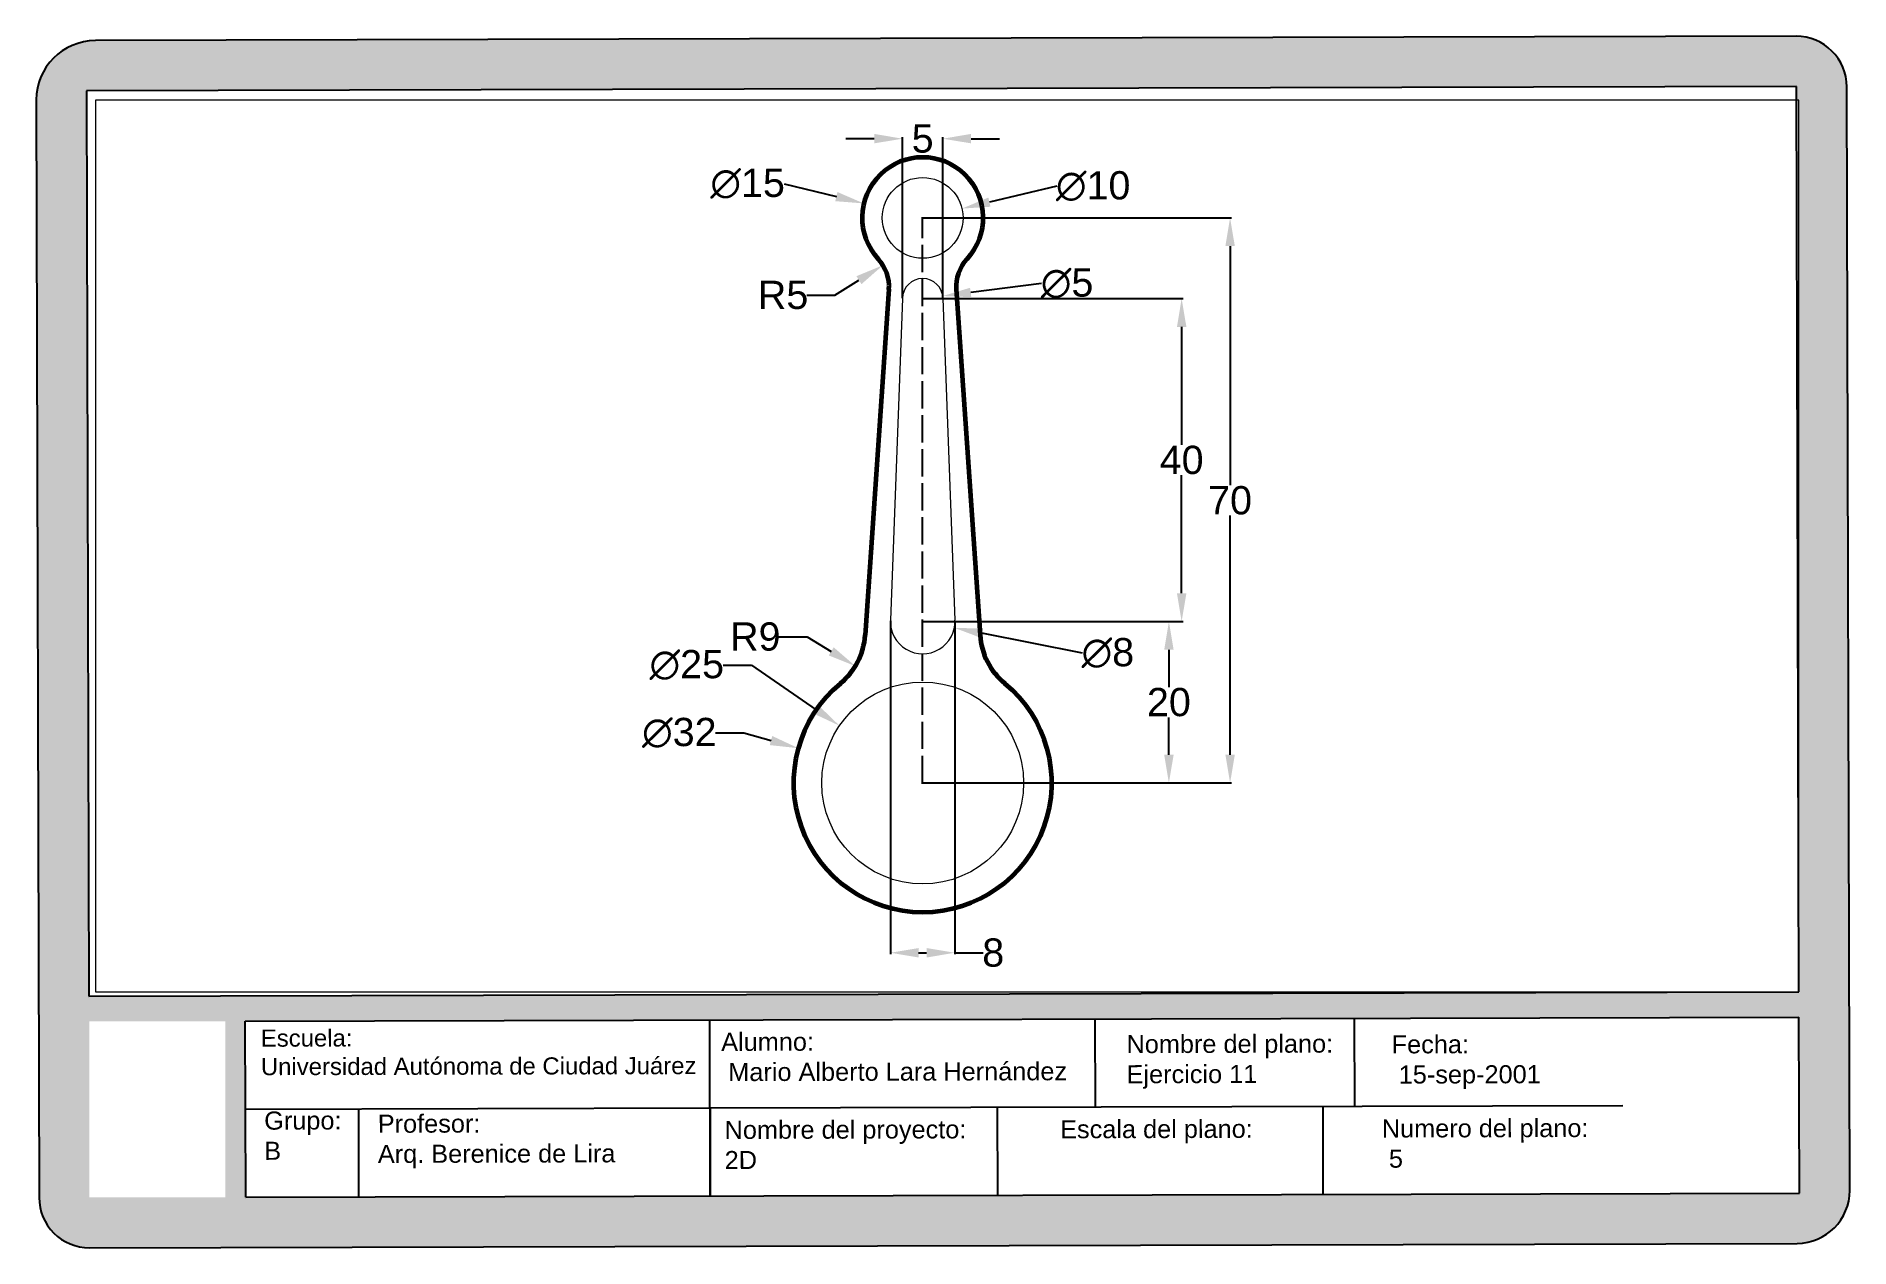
# Paper-space layout 'Layout1' of a CAD drawing. Header units: inches. Extents: x -13 to 411, y -2 to 281.
# The model-space entities are those that its viewports show. They can reach past a viewport. Long polylines and large blocks are cut down to what shows.
import ezdxf

# ---------------------------------------------------------------- set-up
doc = ezdxf.new("R2010")
doc.units = ezdxf.units.IN
doc.header["$MEASUREMENT"] = 0
doc.linetypes.add('ACAD_ISO02W100', pattern=[15, 12, -3])
doc.layers.add('Layer2', color=80, linetype='Continuous', lineweight=20)
doc.layers.add('Layer3', color=170, linetype='Continuous', lineweight=60)
doc.layers.add('Layer4', color=8, linetype='ACAD_ISO02W100')
doc.styles.get("Standard").update_dxf_attribs({"font": 'arial.ttf'})
doc.dimstyles.get("Standard").update_dxf_attribs({"dimtxt": 3.5, "dimasz": 3.5, "dimexe": 0.18, "dimexo": 0.0625, "dimgap": 0.09, "dimtad": 0, "dimtih": 1, "dimtoh": 1, "dimdec": 0, "dimzin": 0, "dimdsep": 46, "dimtxsty": 'Standard', "dimcen": 0.09, "dimadec": 0, "dimazin": 0, "dimtfac": 1, "dimtdec": 0, "dimtofl": 0, "dimtmove": 0, "dimatfit": 3, "dimfxl": 1, "dimtolj": 1, "dimtzin": 0, "dimarcsym": 0})

# ---------------------------------------------------------------- blocks, each defined once
blk = doc.blocks.new('*D4')
at = {"color": 0, "lineweight": -2, "transparency": 16777216}
for p, q in [((107.86, 34.86), (111.36, 34.86)), ((111.36, 34.86), (119.38, 29.33)), ((132.47, 20.25), (132.65, 20.25)), ((132.56, 20.16), (132.56, 20.34))]:
    blk.add_line(p, q, dxfattribs=at)
at = {"color": 0, "transparency": 16777216}
blk.add_solid([(119.71, 29.81), (119.05, 28.85), (122.26, 27.34)], dxfattribs=at)
at = {"layer": 'Defpoints', "color": 0, "transparency": 16777216}
for p in [(122.26, 27.34), (142.85, 13.15)]:
    blk.add_point(p, dxfattribs=at)
at = {"color": 0, "transparency": 16777216, "insert": (103.34, 34.86), "char_height": 3.5, "attachment_point": 5}
blk.add_mtext('\\A1;∅25', dxfattribs=at)
blk = doc.blocks.new('*D5')
at = {"color": 0, "lineweight": -2, "transparency": 16777216}
for p, q in [((106.91, 26.45), (110.41, 26.45)), ((110.41, 26.45), (113.78, 25.51)), ((132.47, 20.25), (132.65, 20.25)), ((132.56, 20.16), (132.56, 20.34))]:
    blk.add_line(p, q, dxfattribs=at)
at = {"color": 0, "transparency": 16777216}
blk.add_solid([(113.93, 26.07), (113.62, 24.94), (117.15, 24.56)], dxfattribs=at)
at = {"layer": 'Defpoints', "color": 0, "transparency": 16777216}
for p in [(117.15, 24.56), (147.96, 15.94)]:
    blk.add_point(p, dxfattribs=at)
at = {"color": 0, "transparency": 16777216, "insert": (102.42, 26.45), "char_height": 3.5, "attachment_point": 5}
blk.add_mtext('\\A1;∅32', dxfattribs=at)
blk = doc.blocks.new('*D6')
at = {"color": 0, "lineweight": -2, "transparency": 16777216}
for p, q in [((126.56, 100.06), (123.06, 100.06)), ((130.06, 80.31), (130.06, 100.24)), ((135.06, 80.31), (135.06, 100.24)), ((138.56, 100.06), (142.06, 100.06))]:
    blk.add_line(p, q, dxfattribs=at)
at = {"color": 0, "transparency": 16777216}
for points in [[(126.56, 100.65), (126.56, 99.48), (130.06, 100.06)], [(138.56, 100.65), (138.56, 99.48), (135.06, 100.06)]]:
    blk.add_solid(points, dxfattribs=at)
at = {"layer": 'Defpoints', "color": 0, "transparency": 16777216}
for p in [(135.06, 100.06), (130.06, 80.25), (135.06, 80.25)]:
    blk.add_point(p, dxfattribs=at)
at = {"color": 0, "transparency": 16777216, "insert": (132.56, 100.06), "char_height": 3.5, "attachment_point": 5}
blk.add_mtext('\\A1;5', dxfattribs=at)
blk = doc.blocks.new('*D7')
at = {"color": 0, "lineweight": -2, "transparency": 16777216}
for p, q in [((128.56, 40.34), (128.56, -0.96)), ((136.55, 40.34), (136.55, -0.96)), ((132.06, -0.78), (133.05, -0.78)), ((136.55, -0.78), (140.05, -0.78))]:
    blk.add_line(p, q, dxfattribs=at)
at = {"color": 0, "transparency": 16777216}
for points in [[(132.06, -0.2), (132.06, -1.37), (128.56, -0.78)], [(133.05, -0.2), (133.05, -1.37), (136.55, -0.78)]]:
    blk.add_solid(points, dxfattribs=at)
at = {"layer": 'Defpoints', "color": 0, "transparency": 16777216}
for p in [(128.56, 40.4), (136.55, 40.4), (136.55, -0.78)]:
    blk.add_point(p, dxfattribs=at)
at = {"color": 0, "transparency": 16777216, "insert": (141.3, -0.78), "char_height": 3.5, "attachment_point": 5}
blk.add_mtext('\\A1;8', dxfattribs=at)
blk = doc.blocks.new('*D8')
at = {"color": 0, "lineweight": -2, "transparency": 16777216}
for p, q in [((114.74, 38.37), (118.24, 38.37)), ((118.24, 38.37), (121.23, 36.55))]:
    blk.add_line(p, q, dxfattribs=at)
at = {"color": 0, "transparency": 16777216}
blk.add_solid([(121.54, 37.05), (120.93, 36.05), (124.23, 34.73)], dxfattribs=at)
at = {"layer": 'Defpoints', "color": 0, "transparency": 16777216}
for p in [(116.96, 39.14), (124.23, 34.73)]:
    blk.add_point(p, dxfattribs=at)
at = {"color": 0, "transparency": 16777216, "insert": (111.83, 38.37), "char_height": 3.5, "attachment_point": 5}
blk.add_mtext('\\A1;R9', dxfattribs=at)
blk = doc.blocks.new('*D9')
at = {"color": 0, "lineweight": -2, "transparency": 16777216}
for p, q in [((121.7, 80.69), (124.67, 82.53)), ((118.2, 80.69), (121.7, 80.69))]:
    blk.add_line(p, q, dxfattribs=at)
at = {"color": 0, "transparency": 16777216}
blk.add_solid([(124.36, 83.03), (124.98, 82.04), (127.64, 84.38)], dxfattribs=at)
at = {"layer": 'Defpoints', "color": 0, "transparency": 16777216}
for p in [(127.64, 84.38), (123.4, 81.74)]:
    blk.add_point(p, dxfattribs=at)
at = {"color": 0, "transparency": 16777216, "insert": (115.27, 80.69), "char_height": 3.5, "attachment_point": 5}
blk.add_mtext('\\A1;R5', dxfattribs=at)
blk = doc.blocks.new('*D10')
at = {"color": 0, "lineweight": -2, "transparency": 16777216}
for p, q in [((115.39, 94.48), (121.88, 92.88)), ((132.47, 90.25), (132.65, 90.25)), ((132.56, 90.16), (132.56, 90.34))]:
    blk.add_line(p, q, dxfattribs=at)
at = {"color": 0, "transparency": 16777216}
blk.add_solid([(122.01, 93.45), (121.74, 92.32), (125.27, 92.04)], dxfattribs=at)
at = {"layer": 'Defpoints', "color": 0, "transparency": 16777216}
for p in [(125.27, 92.04), (139.84, 88.45)]:
    blk.add_point(p, dxfattribs=at)
at = {"color": 0, "transparency": 16777216, "insert": (110.88, 94.48), "char_height": 3.5, "attachment_point": 5}
blk.add_mtext('\\A1;∅15', dxfattribs=at)
blk = doc.blocks.new('*D11')
at = {"color": 0, "lineweight": -2, "transparency": 16777216}
for p, q in [((149.18, 94.17), (140.83, 92.2)), ((132.47, 90.25), (132.65, 90.25)), ((132.56, 90.16), (132.56, 90.34))]:
    blk.add_line(p, q, dxfattribs=at)
at = {"color": 0, "transparency": 16777216}
blk.add_solid([(140.7, 92.77), (140.96, 91.63), (137.42, 91.4)], dxfattribs=at)
at = {"layer": 'Defpoints', "color": 0, "transparency": 16777216}
for p in [(137.42, 91.4), (127.69, 89.1)]:
    blk.add_point(p, dxfattribs=at)
at = {"color": 0, "transparency": 16777216, "insert": (153.68, 94.17), "char_height": 3.5, "attachment_point": 5}
blk.add_mtext('\\A1;∅10', dxfattribs=at)
blk = doc.blocks.new('*D12')
at = {"color": 0, "lineweight": -2, "transparency": 16777216}
for p, q in [((147.3, 82.13), (138.51, 81.01)), ((132.47, 80.25), (132.65, 80.25)), ((132.56, 80.16), (132.56, 80.34))]:
    blk.add_line(p, q, dxfattribs=at)
at = {"color": 0, "transparency": 16777216}
blk.add_solid([(138.43, 81.59), (138.58, 80.43), (135.04, 80.57)], dxfattribs=at)
at = {"layer": 'Defpoints', "color": 0, "transparency": 16777216}
for p in [(130.08, 79.93), (135.04, 80.57)]:
    blk.add_point(p, dxfattribs=at)
at = {"color": 0, "transparency": 16777216, "insert": (150.45, 82.13), "char_height": 3.5, "attachment_point": 5}
blk.add_mtext('\\A1;∅5', dxfattribs=at)
blk = doc.blocks.new('*D13')
at = {"color": 0, "lineweight": -2, "transparency": 16777216}
for p, q in [((132.47, 40.25), (132.65, 40.25)), ((132.56, 40.16), (132.56, 40.34)), ((152.35, 36.34), (139.91, 38.8))]:
    blk.add_line(p, q, dxfattribs=at)
at = {"color": 0, "transparency": 16777216}
blk.add_solid([(140.03, 39.37), (139.8, 38.22), (136.48, 39.47)], dxfattribs=at)
at = {"layer": 'Defpoints', "color": 0, "transparency": 16777216}
for p in [(128.63, 41.02), (136.48, 39.47)]:
    blk.add_point(p, dxfattribs=at)
at = {"color": 0, "transparency": 16777216, "insert": (155.5, 36.34), "char_height": 3.5, "attachment_point": 5}
blk.add_mtext('\\A1;∅8', dxfattribs=at)
blk = doc.blocks.new('*D14')
at = {"color": 0, "lineweight": -2, "transparency": 16777216}
for p, q in [((132.62, 90.25), (170.82, 90.25)), ((170.64, 86.75), (170.64, 57.13)), ((170.64, 23.75), (170.64, 53.37)), ((132.62, 20.25), (170.82, 20.25))]:
    blk.add_line(p, q, dxfattribs=at)
at = {"color": 0, "transparency": 16777216}
for points in [[(170.06, 86.75), (171.23, 86.75), (170.64, 90.25)], [(170.06, 23.75), (171.23, 23.75), (170.64, 20.25)]]:
    blk.add_solid(points, dxfattribs=at)
at = {"layer": 'Defpoints', "color": 0, "transparency": 16777216}
for p in [(132.56, 90.25), (132.56, 20.25), (170.64, 20.25)]:
    blk.add_point(p, dxfattribs=at)
at = {"color": 0, "transparency": 16777216, "insert": (170.64, 55.25), "char_height": 3.5, "attachment_point": 5}
blk.add_mtext('\\A1;70', dxfattribs=at)
blk = doc.blocks.new('*D15')
at = {"color": 0, "lineweight": -2, "transparency": 16777216}
for p, q in [((132.62, 40.25), (163.24, 40.25)), ((163.06, 36.75), (163.06, 32.13)), ((163.06, 23.75), (163.06, 28.37)), ((132.62, 20.25), (163.24, 20.25))]:
    blk.add_line(p, q, dxfattribs=at)
at = {"color": 0, "transparency": 16777216}
for points in [[(162.48, 36.75), (163.65, 36.75), (163.06, 40.25)], [(162.48, 23.75), (163.65, 23.75), (163.06, 20.25)]]:
    blk.add_solid(points, dxfattribs=at)
at = {"layer": 'Defpoints', "color": 0, "transparency": 16777216}
for p in [(132.56, 40.25), (163.06, 40.25), (132.56, 20.25)]:
    blk.add_point(p, dxfattribs=at)
at = {"color": 0, "transparency": 16777216, "insert": (163.06, 30.25), "char_height": 3.5, "attachment_point": 5}
blk.add_mtext('\\A1;20', dxfattribs=at)
blk = doc.blocks.new('*D16')
at = {"color": 0, "lineweight": -2, "transparency": 16777216}
for p, q in [((132.62, 80.25), (164.82, 80.25)), ((164.64, 76.75), (164.64, 62.13)), ((164.64, 43.75), (164.64, 58.37)), ((132.62, 40.25), (164.82, 40.25))]:
    blk.add_line(p, q, dxfattribs=at)
at = {"color": 0, "transparency": 16777216}
for points in [[(164.06, 76.75), (165.23, 76.75), (164.64, 80.25)], [(164.06, 43.75), (165.23, 43.75), (164.64, 40.25)]]:
    blk.add_solid(points, dxfattribs=at)
at = {"layer": 'Defpoints', "color": 0, "transparency": 16777216}
for p in [(132.56, 80.25), (164.64, 80.25), (132.56, 40.25)]:
    blk.add_point(p, dxfattribs=at)
at = {"color": 0, "transparency": 16777216, "insert": (164.64, 60.25), "char_height": 3.5, "attachment_point": 5}
blk.add_mtext('\\A1;40', dxfattribs=at)

msp = doc.modelspace()

# ---------------------------------------------------------------- linework, layer by layer
at = {"layer": 'Layer2'}
for p, q in [((130.06, 80.25), (128.56, 40.4)), ((135.06, 80.25), (136.55, 40.4))]:
    msp.add_line(p, q, dxfattribs=at)
for centre, radius in [((132.56, 90.25), 5), ((132.56, 20.25), 12.5)]:
    msp.add_circle(centre, radius, dxfattribs=at)
for centre, radius, start, end in [((132.56, 80.25), 2.5, 0, 180), ((132.56, 40.25), 4, 177.8484, 2.1516)]:
    msp.add_arc(centre, radius, start, end, dxfattribs=at)
at = {"layer": 'Layer3'}
for p, q in [((128.38, 81.4), (125.44, 38.56)), ((136.73, 81.4), (139.67, 38.56))]:
    msp.add_line(p, q, dxfattribs=at)
for centre, radius, start, end in [((132.56, 90.25), 7.5, 317.1157, 222.8843), ((123.4, 81.74), 5, 356.0671, 42.8843), ((141.71, 81.74), 5, 137.1157, 183.9329), ((116.96, 39.14), 8.5, 309.5368, 356.0671), ((148.15, 39.14), 8.5, 183.9329, 230.4632), ((132.56, 20.25), 16, 129.5368, 50.4632)]:
    msp.add_arc(centre, radius, start, end, dxfattribs=at)
at = {"layer": 'Layer4'}
msp.add_line((132.56, 20.25), (132.56, 90.25), dxfattribs=at)

# ---------------------------------------------------------------- dimensions: what is measured, and where the dimension line sits
for p1, p2, distance, picture, middle in [((130.06, 80.25), (135.06, 80.25), 19.81, '*D6', (132.56, 100.06)), ((128.56, 40.4), (136.55, 40.4), -41.18, '*D7', (141.3, -0.78))]:
    dim = msp.add_aligned_dim(p1=p1, p2=p2, distance=distance, dimstyle='Standard')
    dim.commit()
    dim.dimension.update_dxf_attribs({"geometry": picture, "text_midpoint": middle})
for p1, p2, picture, middle in [((139.84, 88.45), (125.27, 92.04), '*D10', (115.39, 94.48)), ((127.69, 89.1), (137.42, 91.4), '*D11', (149.18, 94.17)), ((130.08, 79.93), (135.04, 80.57), '*D12', (147.3, 82.13)), ((128.63, 41.02), (136.48, 39.47), '*D13', (152.35, 36.34)), ((142.85, 13.15), (122.26, 27.34), '*D4', (103.34, 34.86))]:
    dim = msp.add_diameter_dim_2p(p1=p1, p2=p2, dimstyle='Standard')
    dim.commit()
    dim.dimension.update_dxf_attribs({"geometry": picture, "text_midpoint": middle, "dimtype": 163})
for base, p1, p2, picture, middle in [((170.64, 20.25), (132.56, 90.25), (132.56, 20.25), '*D14', (170.64, 55.25)), ((164.64, 80.25), (132.56, 40.25), (132.56, 80.25), '*D16', (164.64, 60.25)), ((163.06, 40.25), (132.56, 20.25), (132.56, 40.25), '*D15', (163.06, 30.25))]:
    dim = msp.add_linear_dim(base=base, p1=p1, p2=p2, angle=90, dimstyle='Standard')
    dim.commit()
    dim.dimension.update_dxf_attribs({"geometry": picture, "text_midpoint": middle})
for center, mpoint, picture, middle in [((123.4, 81.74), (127.64, 84.38), '*D9', (115.27, 80.69)), ((116.9592102, 39.1438124), (124.2257661, 34.7339184), '*D8', (111.8259979, 38.3655958))]:
    dim = msp.add_radius_dim(center=center, mpoint=mpoint, dimstyle='Standard')
    dim.commit()
    dim.dimension.update_dxf_attribs({"geometry": picture, "text_midpoint": middle, "dimtype": 164})
dim = msp.add_diameter_dim_2p(p1=(147.96, 15.94), p2=(117.15, 24.56), dimstyle='Standard')
dim.commit()
dim.dimension.update_dxf_attribs({"geometry": '*D5', "text_midpoint": (102.42, 26.45)})

psp = doc.layouts.get("Layout1")

# ---------------------------------------------------------------- hatches: boundary and pattern name
at = {"true_color": 0x000000}
h = psp.add_hatch(dxfattribs=at)
h.set_pattern_fill('AR-CONC', color=18, scale=2.114572, angle=0.1471)
h.set_pattern_definition([(50.1471, (-522.183, -39.289), (15.17034, -1.28799), [1.58593, -17.44522]), (355.1471, (-522.183, -39.289), (-2.97483, 15.89806), [1.26874, -13.95618]), (100.5986, (-520.918, -39.396), (12.19551, 14.61007), [1.34783, -14.82616]), (46.3313, (-522.194, -35.06), (22.5765, -3.44207), [2.3789, -26.16783]), (96.7828, (-520.312, -35.346), (19.71115, 20.6491), [2.02175, -22.23925]), (351.3313, (-522.194, -35.06), (19.71115, 20.6491), [1.9031, -20.93427]), (21.1471, (-520.076, -36.111), (12.64385, -8.48123), [1.58593, -17.44522]), (326.1471, (-520.076, -36.111), (5.1057, 15.34698), [1.26874, -13.95618]), (71.5986, (-519.023, -36.818), (17.74954, 6.86575), [1.34783, -14.82616]), (37.6471, (-522.1827, -39.2886), (0.239054, 7.039918), [0, -13.78701, 0, -14.167635, 0, -14.00904]), (7.6471, (-522.183, -39.2886), (5.54136, 8.354377), [0, -8.077666, 0, -13.469826, 0, -5.339295]), (327.6471, (-526.898, -39.3007), (11.28925, -0.447954), [0, -5.28643, 0, -16.493664, 0, -21.88582]), (317.6471, (-529.013, -39.306), (12.32642, 2.14845), [0, -6.87236, 0, -10.95348, 0, -15.54211])])
h.paths.add_polyline_path([(-0.28, 10.2), (-0.28, 51.32), (31.54, 51.32), (31.54, 10.2)], flags=16)
h.paths.add_polyline_path([(36.29, 10.25), (36.19, 51.37), (399.08, 52.3), (399.19, 11.19)], flags=16)
h.paths.add_polyline_path([(-0.35, 57.15), (-0.89, 268.61), (398.52, 269.63), (399.07, 58.18)], flags=16)
h.paths.add_polyline_path([(398.62, -0.56, 0.414214), (410.93, 11.82), (410.27, 269.56, 0.414214), (398.39, 281.38), (1.16, 280.36, 0.414214), (-12.64, 266.49), (-11.98, 10.13, 0.414214), (-0.2, -1.59)])

# ---------------------------------------------------------------- linework, layer by layer
for p, q in [((398.39, 281.38), (1.16, 280.36)), ((398.52, 269.63), (-0.89, 268.61)), ((-0.89, 268.61), (-0.35, 57.15)), ((399.07, 58.18), (398.52, 269.63)), ((410.93, 11.82), (410.27, 269.56)), ((-12.64, 266.49), (-11.98, 10.13)), ((-0.35, 57.15), (399.07, 58.18)), ((36.19, 51.37), (399.08, 52.3)), ((36.29, 10.25), (36.19, 51.37)), ((144.8, 10.53), (144.7, 51.65)), ((234.77, 31.32), (234.72, 51.88)), ((295.35, 31.48), (295.3, 52.04)), ((399.19, 11.19), (399.08, 52.3)), ((36.24, 30.81), (144.75, 31.09)), ((36.24, 30.81), (36.24, 30.81)), ((62.74, 10.32), (62.68, 30.88)), ((144.75, 31.09), (357.97, 31.64)), ((144.75, 31.09), (144.8, 10.53)), ((211.97, 10.71), (211.91, 31.26)), ((287.98, 10.9), (287.92, 31.46)), ((36.29, 10.25), (399.19, 11.19)), ((-0.2, -1.59), (398.62, -0.56))]:
    psp.add_line(p, q)
for centre, radius, start, end in [((1.2, 266.53), 13.83, 90.1471, 180.1471), ((398.42, 269.53), 11.85, 0.1471, 90.1471), ((-0.23, 10.16), 11.75, 180.1471, 270.1471), ((398.59, 11.78), 12.35, 270.1471, 0.1471)]:
    psp.add_arc(centre, radius, start, end)

# ---------------------------------------------------------------- texts
at = {"attachment_point": 1, "rotation": 0.1471}
for s, width, heights, insert, char_height in [('{\\C30;\\c2005496;Escuela:\\PUniversidad Autónoma de Ciudad Juárez}', 119.5731, [20.84], (39.81, 49.36), 3.9942), ('{\\H0.9x;\\C30;\\c2005496;Alumno:\\P Mario Alberto Lara Hernández} ', 100.3774, [0], (147.33, 48.61), 4.699), ('{\\H0.9x;\\C30;\\c2005496;Nombre del plano:\\PEjercicio 11}', 100.3774, [0], (242, 48.1), 4.699), ('{\\H0.9x;\\C30;\\c2005496;Fecha:\\P 15-sep-2001}', 100.3774, [0], (303.93, 48.03), 4.699), ('{\\C30;\\c2005496;Grupo:\\PB}', 52.7881, [0], (40.59, 30.22), 4.2291), ('{\\C30;\\c2005496;Profesor:\\PArq. Berenice de Lira}', 71.9838, [0], (67.12, 29.49), 4.2291), ('{\\H0.9x;\\C30;\\c2005496;Nombre del proyecto:\\P2D}', 100.3774, [0], (148.13, 28.05), 4.699), ('{\\H0.9x;\\C30;\\c2005496;Escala del plano:}', 100.3774, [0], (226.5, 28.2), 4.699), ('{\\H0.9x;\\C30;\\c2005496;Numero del plano:\\P 5}', 100.3774, [0], (301.63, 28.38), 4.699)]:
    psp.add_mtext_dynamic_manual_height_columns(s, width=width, gutter_width=23.5, heights=heights, dxfattribs=dict(at, insert=insert, char_height=char_height))

# ---------------------------------------------------------------- viewports
at = {"layer": '0'}
psp.add_viewport(center=(200.13, 162.33), size=(397.87, 208.3167), view_center_point=(135.6, 49.61), view_height=110.4783, dxfattribs=at)

doc.saveas('drawing.dxf')
